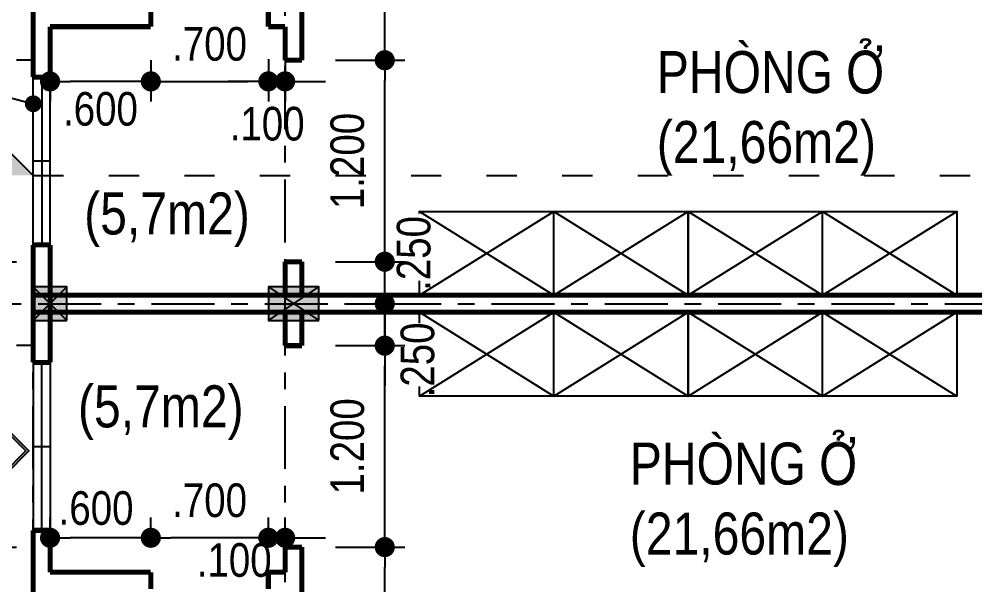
# Model space of a CAD drawing. Header units: millimetres. Extents: x 100 to 288, y -65 to 177.
# Drawn here: x 167.12 to 172.81, y 127.94 to 131.31 of the extents above; entities that cross this region are included whole.
import ezdxf

# ---------------------------------------------------------------- set-up
doc = ezdxf.new("R2010")
doc.units = ezdxf.units.MM
doc.header["$LTSCALE"] = 0.3
doc.header["$MEASUREMENT"] = 0
doc.header["$PDMODE"] = 2
doc.linetypes.add('ACAD_ISO03W100', pattern=[30, 12, -18])
doc.linetypes.add('CENTER', pattern=[2, 1.25, -0.25, 0.25, -0.25])
doc.layers.get('0').update_dxf_attribs({"linetype": 'CONTINUOUS', "lineweight": 13})
doc.layers.get('DEFPOINTS').update_dxf_attribs({"linetype": 'CONTINUOUS', "lineweight": 13})
for name, color, linetype in [('HACTH', 8, 'CONTINUOUS'), ('HATCH', 8, 'CONTINUOUS'), ('LAYER 1', 1, 'CONTINUOUS'), ('LAYER1', 1, 'CONTINUOUS'), ('LAYER5', 5, 'CONTINUOUS'), ('LAYER7', 7, 'CONTINUOUS'), ('THAY', 4, 'CONTINUOUS'), ('THIETBI', 25, 'CONTINUOUS'), ('TUONG', 7, 'CONTINUOUS')]:
    doc.layers.add(name, color=color, linetype=linetype)
doc.styles.add('HELVE-KT', font='VHELVCN.TTF')
doc.dimstyles.new('1-100', dxfattribs={"dimtxt": 0.2, "dimasz": 0.12, "dimexe": 0.12, "dimexo": 0.2, "dimgap": 0.12, "dimtad": 1, "dimdec": 3, "dimzin": 4, "dimdsep": 46, "dimtxsty": 'HELVE-KT', "dimblk1": 'DOT', "dimblk2": 'DOT', "dimsah": 1, "dimcen": -0.18, "dimadec": 3, "dimazin": 0, "dimtfac": 1, "dimtdec": 3, "dimtmove": 2, "dimatfit": 3, "dimldrblk": 'DOT', "dimfxl": 0, "dimtolj": 1, "dimtzin": 4, "dimarcsym": 0})

# ---------------------------------------------------------------- blocks, each defined once
blk = doc.blocks.new('_DOT')
at = {"color": 0, "linetype": 'ByBlock'}
blk.add_line((-0.5, 0), (-1, 0), dxfattribs=at)
at = {"color": 0, "linetype": 'ByBlock', "const_width": 0.5}
blk.add_lwpolyline([(-0.25, 0, 1), (0.25, 0, 1)], format="xyb", close=True, dxfattribs=at)
blk = doc.blocks.new('*D311')
at = {"layer": 'DEFPOINTS', "color": 0, "lineweight": -2, "ltscale": 5}
for p in [(167.9041485818102, 128.2233367365682), (167.9041485818102, 128.0177657602019), (168.6041485818801, 128.0177657602019)]:
    blk.add_point(p, dxfattribs=at)
at = {"layer": 'LAYER 1', "color": 0, "lineweight": -2, "ltscale": 5}
for p, q in [((167.9041485818102, 128.2177657602019), (167.9041485818102, 128.3433367365682)), ((168.6041485818801, 128.2177657602019), (168.6041485818801, 128.3433367365682)), ((168.48414858188, 128.2233367365682), (168.0241485818102, 128.2233367365682))]:
    blk.add_line(p, q, dxfattribs=at)
at = {"layer": 'LAYER 1', "color": 0, "lineweight": -2, "ltscale": 5, "xscale": 0.12, "yscale": 0.12, "zscale": 0.12, "rotation": 180}
blk.add_blockref('_DOT', (167.9041485818102, 128.2233367365682), dxfattribs=at)
at = {"layer": 'LAYER 1', "color": 0, "lineweight": -2, "ltscale": 5, "xscale": 0.12, "yscale": 0.12, "zscale": 0.12}
blk.add_blockref('_DOT', (168.6041485818801, 128.2233367365682), dxfattribs=at)
at = {"layer": 'LAYER 1', "color": 0, "ltscale": 5, "insert": (168.2541485818451, 128.4454700699015), "char_height": 0.2, "attachment_point": 5, "style": 'HELVE-KT'}
blk.add_mtext('\\A1;.700', dxfattribs=at)
blk = doc.blocks.new('*D315')
at = {"layer": 'DEFPOINTS', "color": 0, "lineweight": -2, "ltscale": 5}
for p in [(168.7041485818568, 128.2233367365682), (168.6041485818801, 128.0177657602019), (168.7041485818568, 128.0177657602019)]:
    blk.add_point(p, dxfattribs=at)
at = {"layer": 'LAYER 1', "color": 0, "lineweight": -2, "ltscale": 5}
for p, q in [((168.6041485818801, 128.2177657602019), (168.6041485818801, 128.3433367365682)), ((168.7041485818568, 128.2177657602019), (168.7041485818568, 128.3433367365682)), ((168.48414858188, 128.2233367365682), (168.36414858188, 128.2233367365682)), ((168.6041485818801, 128.2233367365682), (168.7041485818568, 128.2233367365682)), ((168.8241485818568, 128.2233367365682), (168.9441485818568, 128.2233367365682))]:
    blk.add_line(p, q, dxfattribs=at)
at = {"layer": 'LAYER 1', "color": 0, "lineweight": -2, "ltscale": 5, "xscale": 0.12, "yscale": 0.12, "zscale": 0.12}
blk.add_blockref('_DOT', (168.6041485818801, 128.2233367365682), dxfattribs=at)
at = {"layer": 'LAYER 1', "color": 0, "lineweight": -2, "ltscale": 5, "xscale": 0.12, "yscale": 0.12, "zscale": 0.12, "rotation": 180}
blk.add_blockref('_DOT', (168.7041485818568, 128.2233367365682), dxfattribs=at)
at = {"layer": 'LAYER 1', "color": 0, "ltscale": 5, "insert": (168.4007725405477, 128.089601968137), "char_height": 0.2, "attachment_point": 5, "style": 'HELVE-KT'}
blk.add_mtext('\\A1;.100', dxfattribs=at)
blk = doc.blocks.new('*D316')
at = {"layer": 'DEFPOINTS', "color": 0, "lineweight": -2, "ltscale": 5}
for p in [(167.3041485818335, 128.2233367365682), (167.3041485818335, 128.0177657602019), (167.9041485818102, 128.0177657602019)]:
    blk.add_point(p, dxfattribs=at)
at = {"layer": 'LAYER 1', "color": 0, "lineweight": -2, "ltscale": 5}
for p, q in [((167.3041485818335, 128.2177657602019), (167.3041485818335, 128.3433367365682)), ((167.9041485818102, 128.2177657602019), (167.9041485818102, 128.3433367365682)), ((167.7841485818102, 128.2233367365682), (167.4241485818335, 128.2233367365682))]:
    blk.add_line(p, q, dxfattribs=at)
at = {"layer": 'LAYER 1', "color": 0, "lineweight": -2, "ltscale": 5, "xscale": 0.12, "yscale": 0.12, "zscale": 0.12, "rotation": 180}
blk.add_blockref('_DOT', (167.3041485818335, 128.2233367365682), dxfattribs=at)
at = {"layer": 'LAYER 1', "color": 0, "lineweight": -2, "ltscale": 5, "xscale": 0.12, "yscale": 0.12, "zscale": 0.12}
blk.add_blockref('_DOT', (167.9041485818102, 128.2233367365682), dxfattribs=at)
at = {"layer": 'LAYER 1', "color": 0, "ltscale": 5, "insert": (167.5780665103316, 128.3992271231966), "char_height": 0.2, "attachment_point": 5, "style": 'HELVE-KT'}
blk.add_mtext('\\A1;.600', dxfattribs=at)
blk = doc.blocks.new('*D320')
at = {"layer": 'DEFPOINTS', "color": 0, "lineweight": -2, "ltscale": 5}
for p in [(167.9041485818102, 131.2677657602019), (168.6041485818801, 131.2739229899728), (168.6041485818801, 130.9418370153419)]:
    blk.add_point(p, dxfattribs=at)
at = {"layer": 'LAYER 1', "color": 0, "lineweight": -2, "ltscale": 5}
for p, q in [((167.9041485818102, 131.0677657602019), (167.9041485818102, 130.8218370153419)), ((168.6041485818801, 131.0739229899728), (168.6041485818801, 130.8218370153419)), ((168.0241485818102, 130.9418370153419), (168.48414858188, 130.9418370153419))]:
    blk.add_line(p, q, dxfattribs=at)
at = {"layer": 'LAYER 1', "color": 0, "lineweight": -2, "ltscale": 5, "xscale": 0.12, "yscale": 0.12, "zscale": 0.12, "rotation": 180}
blk.add_blockref('_DOT', (167.9041485818102, 130.9418370153419), dxfattribs=at)
at = {"layer": 'LAYER 1', "color": 0, "lineweight": -2, "ltscale": 5, "xscale": 0.12, "yscale": 0.12, "zscale": 0.12}
blk.add_blockref('_DOT', (168.6041485818801, 130.9418370153419), dxfattribs=at)
at = {"layer": 'LAYER 1', "color": 0, "ltscale": 5, "insert": (168.2541485818451, 131.1639703486752), "char_height": 0.2, "attachment_point": 5, "style": 'HELVE-KT'}
blk.add_mtext('\\A1;.700', dxfattribs=at)
blk = doc.blocks.new('*D321')
at = {"layer": 'DEFPOINTS', "color": 0, "lineweight": -2, "ltscale": 5}
for p in [(168.6041485818801, 131.2677657602019), (168.7041485818568, 131.2677657602019), (168.7041485818568, 130.9418370153419)]:
    blk.add_point(p, dxfattribs=at)
at = {"layer": 'LAYER 1', "color": 0, "lineweight": -2, "ltscale": 5}
for p, q in [((168.6041485818801, 131.0677657602019), (168.6041485818801, 130.8218370153419)), ((168.7041485818568, 131.0677657602019), (168.7041485818568, 130.8218370153419)), ((168.48414858188, 130.9418370153419), (168.36414858188, 130.9418370153419)), ((168.6041485818801, 130.9418370153419), (168.7041485818568, 130.9418370153419)), ((168.8241485818568, 130.9418370153419), (168.9441485818568, 130.9418370153419))]:
    blk.add_line(p, q, dxfattribs=at)
at = {"layer": 'LAYER 1', "color": 0, "lineweight": -2, "ltscale": 5, "xscale": 0.12, "yscale": 0.12, "zscale": 0.12}
blk.add_blockref('_DOT', (168.6041485818801, 130.9418370153419), dxfattribs=at)
at = {"layer": 'LAYER 1', "color": 0, "lineweight": -2, "ltscale": 5, "xscale": 0.12, "yscale": 0.12, "zscale": 0.12, "rotation": 180}
blk.add_blockref('_DOT', (168.7041485818568, 130.9418370153419), dxfattribs=at)
at = {"layer": 'LAYER 1', "color": 0, "ltscale": 5, "insert": (168.5969512816459, 130.6886915536727), "char_height": 0.2, "attachment_point": 5, "style": 'HELVE-KT'}
blk.add_mtext('\\A1;.100', dxfattribs=at)
blk = doc.blocks.new('*D322')
at = {"layer": 'DEFPOINTS', "color": 0, "lineweight": -2, "ltscale": 5}
for p in [(167.3041485818335, 131.2677657602019), (167.9041485818102, 131.2677657602019), (167.3041485818335, 130.9418370153419)]:
    blk.add_point(p, dxfattribs=at)
at = {"layer": 'LAYER 1', "color": 0, "lineweight": -2, "ltscale": 5}
for p, q in [((167.3041485818335, 131.0677657602019), (167.3041485818335, 130.8218370153419)), ((167.9041485818102, 131.0677657602019), (167.9041485818102, 130.8218370153419)), ((167.7841485818102, 130.9418370153419), (167.4241485818335, 130.9418370153419))]:
    blk.add_line(p, q, dxfattribs=at)
at = {"layer": 'LAYER 1', "color": 0, "lineweight": -2, "ltscale": 5, "xscale": 0.12, "yscale": 0.12, "zscale": 0.12, "rotation": 180}
blk.add_blockref('_DOT', (167.3041485818335, 130.9418370153419), dxfattribs=at)
at = {"layer": 'LAYER 1', "color": 0, "lineweight": -2, "ltscale": 5, "xscale": 0.12, "yscale": 0.12, "zscale": 0.12}
blk.add_blockref('_DOT', (167.9041485818102, 130.9418370153419), dxfattribs=at)
at = {"layer": 'LAYER 1', "color": 0, "ltscale": 5, "insert": (167.6041485818218, 130.7769742279909), "char_height": 0.2, "attachment_point": 5, "style": 'HELVE-KT'}
blk.add_mtext('\\A1;.600', dxfattribs=at)
blk = doc.blocks.new('*D323')
at = {"layer": 'DEFPOINTS', "color": 0, "lineweight": -2, "ltscale": 5}
for p in [(168.8041485818335, 128.1677657602252), (169.297526175194, 128.1677657602252), (168.9041485818102, 125.8177657601902)]:
    blk.add_point(p, dxfattribs=at)
at = {"layer": 'LAYER 1', "color": 0, "lineweight": -2, "ltscale": 5}
for p, q in [((169.0041485818335, 128.1677657602252), (169.417526175194, 128.1677657602252)), ((169.297526175194, 125.9377657601902), (169.297526175194, 128.0477657602252)), ((169.1041485818102, 125.8177657601902), (169.417526175194, 125.8177657601902))]:
    blk.add_line(p, q, dxfattribs=at)
at = {"layer": 'LAYER 1', "color": 0, "lineweight": -2, "ltscale": 5, "xscale": 0.12, "yscale": 0.12, "zscale": 0.12}
for p, rotation in [((169.297526175194, 128.1677657602252), 90), ((169.297526175194, 125.8177657601902), 270)]:
    blk.add_blockref('_DOT', p, dxfattribs=dict(at, rotation=rotation))
at = {"layer": 'LAYER 1', "color": 0, "ltscale": 5, "insert": (169.0753928418606, 126.9927657602077), "char_height": 0.2, "attachment_point": 5, "rotation": 90, "style": 'HELVE-KT'}
blk.add_mtext('\\A1;2.350', dxfattribs=at)
blk = doc.blocks.new('*D324')
at = {"layer": 'DEFPOINTS', "color": 0, "lineweight": -2, "ltscale": 5}
for p in [(168.8041485818335, 129.3677657601786), (169.297526175194, 129.3677657601786), (168.8041485818335, 128.1677657602252)]:
    blk.add_point(p, dxfattribs=at)
at = {"layer": 'LAYER 1', "color": 0, "lineweight": -2, "ltscale": 5}
for p, q in [((169.0041485818335, 129.3677657601786), (169.417526175194, 129.3677657601786)), ((169.297526175194, 128.2877657602252), (169.297526175194, 129.2477657601786)), ((169.0041485818335, 128.1677657602252), (169.417526175194, 128.1677657602252))]:
    blk.add_line(p, q, dxfattribs=at)
at = {"layer": 'LAYER 1', "color": 0, "lineweight": -2, "ltscale": 5, "xscale": 0.12, "yscale": 0.12, "zscale": 0.12}
for p, rotation in [((169.297526175194, 129.3677657601786), 90), ((169.297526175194, 128.1677657602252), 270)]:
    blk.add_blockref('_DOT', p, dxfattribs=dict(at, rotation=rotation))
at = {"layer": 'LAYER 1', "color": 0, "ltscale": 5, "insert": (169.0753928418606, 128.7677657602019), "char_height": 0.2, "attachment_point": 5, "rotation": 90, "style": 'HELVE-KT'}
blk.add_mtext('\\A1;1.200', dxfattribs=at)
blk = doc.blocks.new('*D325')
at = {"layer": 'DEFPOINTS', "color": 0, "lineweight": -2, "ltscale": 5}
for p in [(168.9041485818102, 129.6177657602368), (169.297526175194, 129.6177657602368), (168.8041485818335, 129.3677657601786)]:
    blk.add_point(p, dxfattribs=at)
at = {"layer": 'LAYER 1', "color": 0, "lineweight": -2, "ltscale": 5}
for p, q in [((169.297526175194, 129.7377657602368), (169.297526175194, 129.8577657602368)), ((169.1041485818102, 129.6177657602368), (169.417526175194, 129.6177657602368)), ((169.297526175194, 129.3677657601786), (169.297526175194, 129.6177657602368)), ((169.0041485818335, 129.3677657601786), (169.417526175194, 129.3677657601786)), ((169.297526175194, 129.2477657601786), (169.297526175194, 129.1277657601786))]:
    blk.add_line(p, q, dxfattribs=at)
at = {"layer": 'LAYER 1', "color": 0, "lineweight": -2, "ltscale": 5, "xscale": 0.12, "yscale": 0.12, "zscale": 0.12}
for p, rotation in [((169.297526175194, 129.6177657602368), 270), ((169.297526175194, 129.3677657601786), 90)]:
    blk.add_blockref('_DOT', p, dxfattribs=dict(at, rotation=rotation))
at = {"layer": 'LAYER 1', "color": 0, "ltscale": 5, "insert": (169.4935144110291, 129.2827388437711), "char_height": 0.2, "attachment_point": 5, "rotation": 90, "style": 'HELVE-KT'}
blk.add_mtext('\\A1;.250', dxfattribs=at)
blk = doc.blocks.new('*D326')
at = {"layer": 'DEFPOINTS', "color": 0, "lineweight": -2, "ltscale": 5}
for p in [(168.8041485818335, 129.8677657601786), (169.297526175194, 129.8677657601786), (168.9041485818102, 129.6177657602368)]:
    blk.add_point(p, dxfattribs=at)
at = {"layer": 'LAYER 1', "color": 0, "lineweight": -2, "ltscale": 5}
for p, q in [((169.297526175194, 129.9877657601786), (169.297526175194, 130.1077657601786)), ((169.0041485818335, 129.8677657601786), (169.417526175194, 129.8677657601786)), ((169.297526175194, 129.6177657602368), (169.297526175194, 129.8677657601786)), ((169.1041485818102, 129.6177657602368), (169.417526175194, 129.6177657602368)), ((169.297526175194, 129.4977657602368), (169.297526175194, 129.3777657602368))]:
    blk.add_line(p, q, dxfattribs=at)
at = {"layer": 'LAYER 1', "color": 0, "lineweight": -2, "ltscale": 5, "xscale": 0.12, "yscale": 0.12, "zscale": 0.12}
for p, rotation in [((169.297526175194, 129.8677657601786), 270), ((169.297526175194, 129.6177657602368), 90)]:
    blk.add_blockref('_DOT', p, dxfattribs=dict(at, rotation=rotation))
at = {"layer": 'LAYER 1', "color": 0, "ltscale": 5, "insert": (169.4706609665095, 129.9168411803096), "char_height": 0.2, "attachment_point": 5, "rotation": 90, "style": 'HELVE-KT'}
blk.add_mtext('\\A1;.250', dxfattribs=at)
blk = doc.blocks.new('*D327')
at = {"layer": 'DEFPOINTS', "color": 0, "lineweight": -2, "ltscale": 5}
for p in [(168.8041485818335, 131.0677657601902), (169.297526175194, 131.0677657601902), (168.8041485818335, 129.8677657601786)]:
    blk.add_point(p, dxfattribs=at)
at = {"layer": 'LAYER 1', "color": 0, "lineweight": -2, "ltscale": 5}
for p, q in [((169.0041485818335, 131.0677657601902), (169.417526175194, 131.0677657601902)), ((169.297526175194, 129.9877657601786), (169.297526175194, 130.9477657601902)), ((169.0041485818335, 129.8677657601786), (169.417526175194, 129.8677657601786))]:
    blk.add_line(p, q, dxfattribs=at)
at = {"layer": 'LAYER 1', "color": 0, "lineweight": -2, "ltscale": 5, "xscale": 0.12, "yscale": 0.12, "zscale": 0.12}
for p, rotation in [((169.297526175194, 131.0677657601902), 90), ((169.297526175194, 129.8677657601786), 270)]:
    blk.add_blockref('_DOT', p, dxfattribs=dict(at, rotation=rotation))
at = {"layer": 'LAYER 1', "color": 0, "ltscale": 5, "insert": (169.0753928418606, 130.4677657601844), "char_height": 0.2, "attachment_point": 5, "rotation": 90, "style": 'HELVE-KT'}
blk.add_mtext('\\A1;1.200', dxfattribs=at)
blk = doc.blocks.new('*D328')
at = {"layer": 'DEFPOINTS', "color": 0, "lineweight": -2, "ltscale": 5}
for p in [(168.9041485818102, 133.417765760167), (169.297526175194, 133.417765760167), (168.8041485818335, 131.0677657601902)]:
    blk.add_point(p, dxfattribs=at)
at = {"layer": 'LAYER 1', "color": 0, "lineweight": -2, "ltscale": 5}
for p, q in [((169.1041485818102, 133.417765760167), (169.417526175194, 133.417765760167)), ((169.297526175194, 131.1877657601902), (169.297526175194, 133.297765760167)), ((169.0041485818335, 131.0677657601902), (169.417526175194, 131.0677657601902))]:
    blk.add_line(p, q, dxfattribs=at)
at = {"layer": 'LAYER 1', "color": 0, "lineweight": -2, "ltscale": 5, "xscale": 0.12, "yscale": 0.12, "zscale": 0.12}
for p, rotation in [((169.297526175194, 133.417765760167), 90), ((169.297526175194, 131.0677657601902), 270)]:
    blk.add_blockref('_DOT', p, dxfattribs=dict(at, rotation=rotation))
at = {"layer": 'LAYER 1', "color": 0, "ltscale": 5, "insert": (169.0753928418606, 132.2427657601786), "char_height": 0.2, "attachment_point": 5, "rotation": 90, "style": 'HELVE-KT'}
blk.add_mtext('\\A1;2.350', dxfattribs=at)

msp = doc.modelspace()

# ---------------------------------------------------------------- hatches: boundary and pattern name
at = {"layer": 'LAYER7', "ltscale": 5}
h = msp.add_hatch(color=256, dxfattribs=at)
h.paths.add_polyline_path([(167.3041485818917, 129.6177657602368), (167.204148581915, 129.7177657601553), (167.2041485818568, 129.5177657602019)])
h.paths.add_polyline_path([(167.3041485818335, 129.6177657601786), (167.204148581915, 129.5177657602019), (167.4041485819848, 129.5177657602019)])
h.paths.add_polyline_path([(167.4041485818684, 129.7177657601553), (167.3041485818917, 129.6177657601786), (167.4041485818684, 129.5177657602019)])
h.paths.add_polyline_path([(167.4041485818684, 129.7177657602135), (167.204148581915, 129.7177657602135), (167.3041485818917, 129.6177657602368)])
h = msp.add_hatch(color=256, dxfattribs=at)
h.paths.add_polyline_path([(168.6041485818801, 129.7177657602135), (168.6041485817636, 129.5177657602019), (168.7541485817869, 129.6177657602368)])
h.paths.add_polyline_path([(168.7541485817869, 129.6177657601786), (168.9041485818102, 129.7177657602135), (168.6041485818801, 129.7177657602135)])
h.paths.add_polyline_path([(168.6041485818218, 129.5177657602019), (168.9041485818684, 129.5177657602019), (168.7541485817869, 129.6177657602368)])
h.paths.add_polyline_path([(168.7541485818451, 129.6177657602368), (168.9041485818684, 129.5177657602019), (168.9041485818684, 129.7177657602135)])
at = {"layer": 'THAY', "linetype": 'Continuous', "ltscale": 1000}
msp.add_hatch(color=256, dxfattribs=at).paths.add_polyline_path([(166.0509965817996, 130.382050630242), (166.3033325817755, 130.382050630242, -1), (166.9518125818081, 130.382050630242), (167.2041485818422, 130.382050630242), (166.6275725817627, 130.9586266302051)])

# ---------------------------------------------------------------- linework, layer by layer
at = {"layer": 'HACTH', "lineweight": -2, "ltscale": 0.08}
msp.add_lwpolyline([(166.8950685482264, 128.4758316825024), (167.160222865193, 128.7409859994689), (166.8950685482264, 129.0061403164355), (166.6299142312599, 128.7409859994689)], close=True, dxfattribs=at)
at = {"layer": 'HATCH', "linetype": 'CENTER'}
for points in [[(167.2041485818568, 120.5331591377746), (167.2041485818568, 145.4062080577262)], [(168.7041485818568, 120.5331591377746), (168.7041485818568, 145.4062080577262)], [(164.532702977705, 129.6177657601786), (177.082898007016, 129.6177657601786)]]:
    msp.add_lwpolyline(points, dxfattribs=at)
at = {"layer": 'HATCH', "linetype": 'ACAD_ISO03W100', "ltscale": 0.01}
for points in [[(167.2041485818568, 131.0677657601553), (167.2041485818568, 131.0677657601553), (166.8041485818568, 131.0677657601553), (166.8041485818568, 129.8677657601553), (167.2041485818568, 129.8677657601553)], [(167.2041485818568, 129.3677657602019), (167.2041485818568, 129.3677657602019), (166.8041485818568, 129.3677657602019), (166.8041485818568, 128.1677657602019), (167.2041485818568, 128.1677657602019)]]:
    msp.add_lwpolyline(points, dxfattribs=at)
at = {"layer": 'LAYER 1', "lineweight": -2, "ltscale": 0.08}
msp.add_lwpolyline([(166.8090524567697, 130.9141916374546), (167.2041485818568, 130.808504128194)], dxfattribs=at)
at = {"layer": 'LAYER 1', "lineweight": -2, "ltscale": 0.08, "const_width": 0.05}
msp.add_lwpolyline([(167.1791485818568, 130.808504128194, 1), (167.2291485818568, 130.808504128194, 1)], format="xyb", close=True, dxfattribs=at)
at = {"layer": 'LAYER 1', "linetype": 'ACAD_ISO03W100', "ltscale": 0.05}
msp.add_lwpolyline([(167.2041485818422, 130.382050630242), (176.7041485818568, 130.382050630242)], dxfattribs=at)
at = {"layer": 'LAYER 1', "lineweight": -2, "ltscale": 0.08}
msp.add_lwpolyline([(166.8950685482264, 128.4581432869943), (167.177911260701, 128.7409859994689), (166.8950685482264, 129.0238287119435), (166.6122258357518, 128.7409859994689)], close=True, dxfattribs=at)
at = {"layer": 'LAYER5', "color": 163, "linetype": 'Continuous'}
for p, q in [((167.2041485818568, 129.9677657601553), (167.2041485818568, 130.9677657601553)), ((167.2541485818451, 130.9677657601553), (167.2541485818451, 129.9677657601553)), ((167.3041485818335, 129.9677657601553), (167.3041485818335, 130.9677657601553)), ((167.2041485818568, 130.4677657601553), (167.3041485817753, 130.4677657601553)), ((167.2041485818568, 129.2677657602019), (167.2041485818568, 128.2677657602019)), ((167.2541485818451, 128.2677657602019), (167.2541485818451, 129.2677657602019)), ((167.3041485818335, 129.2677657602019), (167.3041485818335, 128.2677657602019)), ((167.2041485818568, 128.7677657602019), (167.3041485817753, 128.7677657602019))]:
    msp.add_line(p, q, dxfattribs=at)
at = {"layer": 'LAYER7', "ltscale": 5}
for p, q in [((167.2041485818568, 129.5177657602019), (167.4041485818684, 129.7177657602135)), ((167.2041485818568, 129.7177657602135), (167.4041485818684, 129.5177657602019)), ((168.6041485818218, 129.5177657602019), (168.9041485818102, 129.7177657602135)), ((168.6041485818218, 129.7177657602135), (168.9041485818102, 129.5177657602019))]:
    msp.add_line(p, q, dxfattribs=at)
at = {"layer": 'LAYER7', "ltscale": 5, "const_width": 0.03}
for points in [[(167.2041485818568, 130.9677657601553), (167.2041485818568, 133.417765760167)], [(168.8041485818335, 133.3677657601786), (168.8041485818335, 131.2677657602019)], [(167.9041485818102, 131.3677657601786), (167.9041485818102, 131.2677657602019)], [(168.6041485818801, 131.3677657601786), (168.6041485818801, 131.2677657602019)], [(167.9041485818102, 131.2677657602019), (167.3041485818335, 131.2677657602019)], [(167.9041485818102, 131.2677657602019), (167.3041485818335, 131.2677657602019)], [(167.3041485818335, 130.9677657601553), (167.3041485818335, 131.2677657602019)], [(168.7041485818568, 131.2677657602019), (168.6041485818801, 131.2677657602019)], [(168.7041485818568, 131.2677657602019), (168.6041485818801, 131.2677657602019)], [(168.7041485818568, 131.2677657602019), (168.7041485818568, 131.0677657601902)], [(168.8041485818335, 131.2677657602019), (168.8041485818335, 131.0677657601902)], [(167.2041485818568, 129.6177657602368), (167.2041485818568, 129.9677657601553)], [(167.3041485818335, 129.6177657602368), (167.3041485818335, 129.9677657601553)], [(168.7041485818568, 129.8677657601786), (168.7041485818568, 129.667765760167)], [(168.8041485818335, 129.8677657601786), (168.8041485818335, 129.667765760167)], [(167.2041485818568, 129.6677657602252), (174.4041485818684, 129.6677657602252)], [(167.2041485818568, 129.6177657601786), (167.2041485818568, 129.2677657602019)], [(167.3041485818335, 129.6177657601786), (167.3041485818335, 129.2677657602019)], [(167.2041485818568, 129.5677657601902), (174.4041485818684, 129.5677657601902)], [(168.7041485818568, 129.3677657601786), (168.7041485818568, 129.5677657601902)], [(168.8041485818335, 129.3677657601786), (168.8041485818335, 129.5677657601902)], [(167.2041485818568, 128.2677657602019), (167.2041485818568, 125.8177657601902)], [(167.3041485818335, 128.2677657602019), (167.3041485818335, 128.0177657602019)], [(168.7041485818568, 128.0177657602019), (168.7041485818568, 128.1677657602252)], [(168.8041485818335, 127.9677657602135), (168.8041485818335, 128.1677657602252)], [(167.9041485818102, 128.0177657602019), (167.3041485818335, 128.0177657602019)], [(167.9041485818102, 128.0177657602019), (167.3041485818335, 128.0177657602019)], [(167.9041485818102, 127.9177657602252), (167.9041485818102, 128.0177657602019)], [(168.7041485818568, 128.0177657602019), (168.6041485818801, 128.0177657602019)], [(168.7041485818568, 128.0177657602019), (168.6041485818801, 128.0177657602019)], [(168.6041485818801, 127.917765760167), (168.6041485818801, 128.0177657602019)], [(168.8041485818335, 125.9177657602252), (168.8041485818335, 128.0177657602019)]]:
    msp.add_lwpolyline(points, dxfattribs=at)
at = {"layer": 'LAYER7', "ltscale": 5}
for points in [[(167.4041485818684, 129.5177657602019), (167.4041485818684, 129.7177657602135), (167.2041485818568, 129.7177657602135), (167.2041485818568, 129.5177657602019)], [(168.9041485818102, 129.5177657602019), (168.9041485818102, 129.7177657602135), (168.6041485818218, 129.7177657602135), (168.6041485818218, 129.5177657602019)]]:
    msp.add_lwpolyline(points, close=True, dxfattribs=at)
at = {"layer": 'THAY', "linetype": 'Continuous', "ltscale": 1000}
msp.add_lwpolyline([(166.6275725817627, 130.9586266302051), (167.2041485818422, 130.382050630242)], dxfattribs=at)
at = {"layer": 'THIETBI', "ltscale": 5}
for p, q in [((169.5041485818451, 129.6677657602252), (170.3041485818917, 130.1677657602252)), ((169.5041485818451, 130.1677657602252), (170.3041485818917, 129.6677657602252)), ((170.3041485818917, 129.6677657602252), (171.1041485819383, 130.1677657602252)), ((170.3041485818917, 130.1677657602252), (171.1041485819383, 129.6677657602252)), ((171.1041485818801, 129.6677657602252), (171.9041485819266, 130.1677657602252)), ((171.1041485818801, 130.1677657602252), (171.9041485819266, 129.6677657602252)), ((171.9041485818684, 129.6677657602252), (172.704148581915, 130.1677657602252)), ((171.9041485818684, 130.1677657602252), (172.704148581915, 129.6677657602252)), ((169.5041485818451, 129.0677657601902), (170.3041485818917, 129.5677657601902)), ((169.5041485818451, 129.5677657601902), (170.3041485818917, 129.0677657601902)), ((170.3041485818917, 129.0677657601902), (171.1041485819383, 129.5677657601902)), ((170.3041485818917, 129.5677657601902), (171.1041485819383, 129.0677657601902)), ((171.1041485818801, 129.0677657601902), (171.9041485819266, 129.5677657601902)), ((171.1041485818801, 129.5677657601902), (171.9041485819266, 129.0677657601902)), ((171.9041485818684, 129.0677657601902), (172.704148581915, 129.5677657601902)), ((171.9041485818684, 129.5677657601902), (172.704148581915, 129.0677657601902))]:
    msp.add_line(p, q, dxfattribs=at)
for points in [[(169.5041485818451, 130.1542232200866), (169.5041485818451, 130.1677657602252), (171.1041485818801, 130.1677657602252), (171.1041485818801, 129.6677657602252), (169.5041485818451, 129.6677657602252), (169.5041485818451, 129.7541395591818)], [(170.3041485818917, 129.6677657602252), (170.3041485818917, 130.1677657602252)], [(171.9041485818684, 129.6677657602252), (171.9041485818684, 130.1677657602252)], [(169.5041485818451, 129.5024721771026), (169.5041485818451, 129.5677657601902), (171.1041485818801, 129.5677657601902), (171.1041485818801, 129.0677657601902), (169.5041485818451, 129.0677657601902), (169.5041485818451, 129.1252162238945)], [(170.3041485818917, 129.0677657601902), (170.3041485818917, 129.5677657601902)], [(171.9041485818684, 129.0677657601902), (171.9041485818684, 129.5677657601902)]]:
    msp.add_lwpolyline(points, dxfattribs=at)
for points in [[(171.1041485818801, 129.6677657602252), (171.1041485818801, 130.1677657602252), (172.704148581915, 130.1677657602252), (172.704148581915, 129.6677657602252)], [(171.1041485818801, 129.0677657601902), (171.1041485818801, 129.5677657601902), (172.704148581915, 129.5677657601902), (172.704148581915, 129.0677657601902)]]:
    msp.add_lwpolyline(points, close=True, dxfattribs=at)
at = {"layer": 'TUONG', "linetype": 'ByBlock', "ltscale": 5, "const_width": 0.03}
for points in [[(168.8041485818335, 131.0677657601902), (168.7041485818568, 131.0677657601902)], [(167.3041485818335, 130.9677657601553), (167.2041485818568, 130.9677657601553)], [(167.3041485818335, 129.9677657601553), (167.2041485818568, 129.9677657601553)], [(168.8041485818335, 129.8677657601786), (168.7041485818568, 129.8677657601786)], [(168.8041485818335, 129.3677657601786), (168.7041485818568, 129.3677657601786)], [(167.3041485818335, 129.2677657602019), (167.2041485818568, 129.2677657602019)], [(167.3041485818335, 128.2677657602019), (167.2041485818568, 128.2677657602019)], [(168.8041485818335, 128.1677657602252), (168.7041485818568, 128.1677657602252)]]:
    msp.add_lwpolyline(points, dxfattribs=at)

# ---------------------------------------------------------------- texts
at = {"layer": 'LAYER1', "linetype": 'Continuous', "ltscale": 0.05, "char_height": 0.25, "width": 17.4622, "attachment_point": 1, "style": 'HELVE-KT'}
for s, insert in [('PHOØNG ÔÛ \\P(21,66m2)', (170.9176554798701, 131.1222647992674)), ('\\P(5,7m2)', (167.5072752123319, 130.6967891474035)), ('\\P(5,7m2)', (167.4702992291509, 129.5479664928409)), ('PHOØNG ÔÛ \\P(21,66m2)', (170.7568547912028, 128.7904450206681))]:
    msp.add_mtext(s, dxfattribs=dict(at, insert=insert))

# ---------------------------------------------------------------- dimensions: what is measured, and where the dimension line sits
at = {"layer": 'LAYER 1', "ltscale": 5}
for base, p1, p2, picture, middle in [((169.297526175194, 133.417765760167), (168.8041485818335, 131.0677657601902), (168.9041485818102, 133.417765760167), '*D328', (169.0753928418606, 132.2427657601786)), ((169.297526175194, 131.0677657601902), (168.8041485818335, 129.8677657601786), (168.8041485818335, 131.0677657601902), '*D327', (169.0753928418606, 130.4677657601844)), ((169.297526175194, 129.3677657601786), (168.8041485818335, 128.1677657602252), (168.8041485818335, 129.3677657601786), '*D324', (169.0753928418606, 128.7677657602019)), ((169.297526175194, 128.1677657602252), (168.9041485818102, 125.8177657601902), (168.8041485818335, 128.1677657602252), '*D323', (169.0753928418606, 126.9927657602077))]:
    dim = msp.add_linear_dim(base=base, p1=p1, p2=p2, angle=90, dimstyle='1-100', dxfattribs=at)
    dim.commit()
    dim.dimension.update_dxf_attribs({"geometry": picture, "text_midpoint": middle})
for base, p1, p2, picture, middle in [((167.3041485818335, 130.9418370153419), (167.9041485818102, 131.2677657602019), (167.3041485818335, 131.2677657602019), '*D322', (167.6041485818218, 130.7769742279909)), ((168.7041485818568, 130.9418370153419), (168.6041485818801, 131.2677657602019), (168.7041485818568, 131.2677657602019), '*D321', (168.5969512816459, 130.6886915536727)), ((167.3041485818335, 128.2233367365682), (167.9041485818102, 128.0177657602019), (167.3041485818335, 128.0177657602019), '*D316', (167.5780665103316, 128.3992271231966)), ((168.7041485818568, 128.2233367365682), (168.6041485818801, 128.0177657602019), (168.7041485818568, 128.0177657602019), '*D315', (168.4007725405477, 128.089601968137))]:
    dim = msp.add_linear_dim(base=base, p1=p1, p2=p2, dimstyle='1-100', dxfattribs=at)
    dim.commit()
    dim.dimension.update_dxf_attribs({"geometry": picture, "text_midpoint": middle, "dimtype": 160})
for base, p1, p2, picture, middle in [((168.6041485818801, 130.9418370153419), (167.9041485818102, 131.2677657602019), (168.6041485818801, 131.2739229899728), '*D320', (168.2541485818451, 131.1639703486752)), ((167.9041485818102, 128.2233367365682), (168.6041485818801, 128.0177657602019), (167.9041485818102, 128.0177657602019), '*D311', (168.2541485818451, 128.4454700699015))]:
    dim = msp.add_linear_dim(base=base, p1=p1, p2=p2, dimstyle='1-100', dxfattribs=at)
    dim.commit()
    dim.dimension.update_dxf_attribs({"geometry": picture, "text_midpoint": middle})
for base, p1, p2, picture, middle in [((169.297526175194, 129.8677657601786), (168.9041485818102, 129.6177657602368), (168.8041485818335, 129.8677657601786), '*D326', (169.4706609665095, 129.9168411803096)), ((169.297526175194, 129.6177657602368), (168.8041485818335, 129.3677657601786), (168.9041485818102, 129.6177657602368), '*D325', (169.4935144110291, 129.2827388437711))]:
    dim = msp.add_linear_dim(base=base, p1=p1, p2=p2, angle=90, dimstyle='1-100', dxfattribs=at)
    dim.commit()
    dim.dimension.update_dxf_attribs({"geometry": picture, "text_midpoint": middle, "dimtype": 160})

doc.saveas('drawing.dxf')
